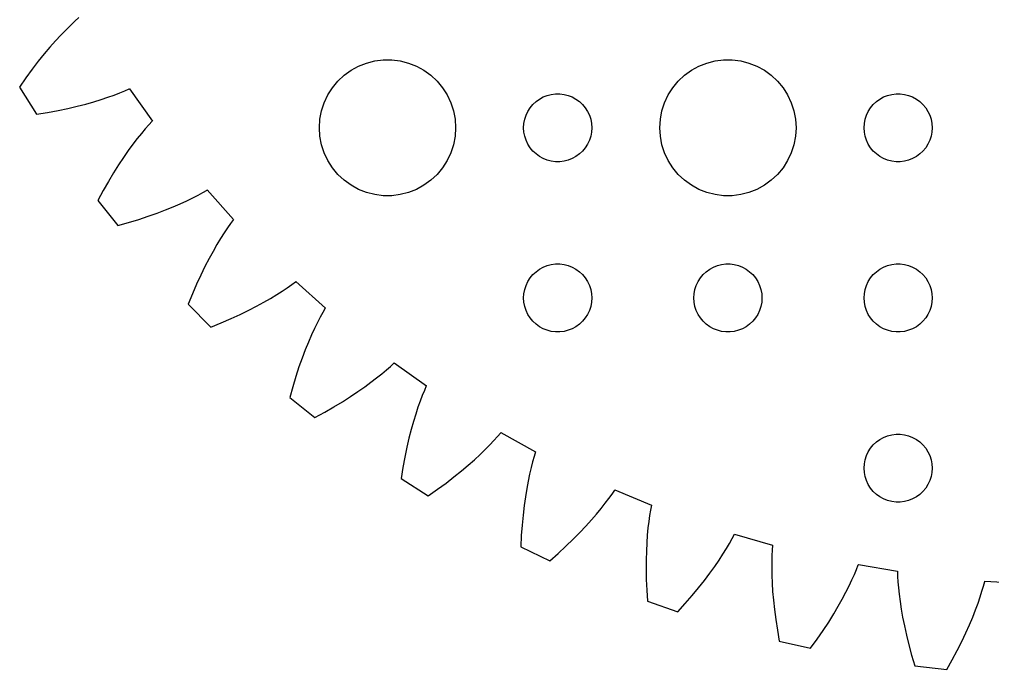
# Model space of a CAD drawing. Header units: metres. Extents: x -54 to 54, y 56 to 274.
# Drawn here: x -46.22 to -3.34, y 166.12 to 194.77 of the extents above; entities that cross this region are included whole.
import ezdxf

# ---------------------------------------------------------------- set-up
doc = ezdxf.new("R2010")
doc.units = ezdxf.units.M

msp = doc.modelspace()

# ---------------------------------------------------------------- linework, layer by layer
for p, q in [((-43.7811, 194.693), (-43.9736, 194.511)), ((-43.6034, 194.853), (-43.7811, 194.693)), ((-44.1799, 194.307), (-44.3992, 194.08)), ((-43.9736, 194.511), (-44.1799, 194.307)), ((-44.6306, 193.829), (-44.873, 193.554)), ((-44.3992, 194.08), (-44.6306, 193.829)), ((-44.873, 193.554), (-45.1255, 193.255)), ((-45.1255, 193.255), (-45.3871, 192.93)), ((-30.927, 192.853), (-30.5621, 192.947)), ((-30.5621, 192.947), (-30.1884, 192.994)), ((-30.1884, 192.994), (-29.8116, 192.994)), ((-29.8116, 192.994), (-29.4379, 192.947)), ((-29.4379, 192.947), (-29.0729, 192.853)), ((-15.927, 192.853), (-15.5621, 192.947)), ((-15.5621, 192.947), (-15.1884, 192.994)), ((-15.1884, 192.994), (-14.8116, 192.994)), ((-14.8116, 192.994), (-14.4379, 192.947)), ((-14.4379, 192.947), (-14.0729, 192.853)), ((-45.6567, 192.578), (-45.9333, 192.201)), ((-45.3871, 192.93), (-45.6567, 192.578)), ((-31.9123, 192.312), (-31.6075, 192.533)), ((-31.6075, 192.533), (-31.2773, 192.714)), ((-31.2773, 192.714), (-30.927, 192.853)), ((-29.0729, 192.853), (-28.7227, 192.714)), ((-28.7227, 192.714), (-28.3925, 192.533)), ((-28.3925, 192.533), (-28.0877, 192.312)), ((-16.9123, 192.312), (-16.6075, 192.533)), ((-16.6075, 192.533), (-16.2773, 192.714)), ((-16.2773, 192.714), (-15.927, 192.853)), ((-14.0729, 192.853), (-13.7227, 192.714)), ((-13.7227, 192.714), (-13.3925, 192.533)), ((-13.3925, 192.533), (-13.0877, 192.312)), ((-45.9333, 192.201), (-46.2158, 191.796)), ((-32.1869, 192.054), (-31.9123, 192.312)), ((-28.0877, 192.312), (-27.8131, 192.054)), ((-17.1869, 192.054), (-16.9123, 192.312)), ((-13.0877, 192.312), (-12.8131, 192.054)), ((-46.2158, 191.796), (-45.463, 190.598)), ((-41.5755, 191.626), (-41.3792, 191.711)), ((-41.3792, 191.711), (-41.3677, 191.719)), ((-41.3677, 191.719), (-40.3603, 190.292)), ((-32.6289, 191.445), (-32.427, 191.763)), ((-32.427, 191.763), (-32.1869, 192.054)), ((-27.8131, 192.054), (-27.5729, 191.763)), ((-27.5729, 191.763), (-27.3711, 191.445)), ((-17.6289, 191.445), (-17.427, 191.763)), ((-17.427, 191.763), (-17.1869, 192.054)), ((-12.8131, 192.054), (-12.5729, 191.763)), ((-12.5729, 191.763), (-12.3711, 191.445)), ((-42.9437, 191.144), (-42.6176, 191.244)), ((-42.6176, 191.244), (-42.3179, 191.343)), ((-42.3179, 191.343), (-42.0445, 191.441)), ((-42.0445, 191.441), (-41.7972, 191.535)), ((-41.7972, 191.535), (-41.5755, 191.626)), ((-32.7893, 191.104), (-32.6289, 191.445)), ((-27.3711, 191.445), (-27.2107, 191.104)), ((-23.4561, 191.156), (-23.3037, 191.266)), ((-23.3037, 191.266), (-23.1387, 191.357)), ((-23.1387, 191.357), (-22.9635, 191.427)), ((-22.9635, 191.427), (-22.7811, 191.473)), ((-22.7811, 191.473), (-22.5942, 191.497)), ((-22.5942, 191.497), (-22.4058, 191.497)), ((-22.4058, 191.497), (-22.2189, 191.473)), ((-22.2189, 191.473), (-22.0365, 191.427)), ((-22.0365, 191.427), (-21.8613, 191.357)), ((-21.8613, 191.357), (-21.6963, 191.266)), ((-21.6963, 191.266), (-21.5439, 191.156)), ((-17.7893, 191.104), (-17.6289, 191.445)), ((-12.3711, 191.445), (-12.2107, 191.104)), ((-8.45613, 191.156), (-8.30373, 191.266)), ((-8.30373, 191.266), (-8.13866, 191.357)), ((-8.13866, 191.357), (-7.96352, 191.427)), ((-7.96352, 191.427), (-7.78107, 191.473)), ((-7.78107, 191.473), (-7.59418, 191.497)), ((-7.59418, 191.497), (-7.40581, 191.497)), ((-7.40581, 191.497), (-7.21892, 191.473)), ((-7.21892, 191.473), (-7.03647, 191.427)), ((-7.03647, 191.427), (-6.86133, 191.357)), ((-6.86133, 191.357), (-6.69626, 191.266)), ((-6.69626, 191.266), (-6.54385, 191.156)), ((-44.5157, 190.762), (-44.0824, 190.853)), ((-44.0824, 190.853), (-43.676, 190.948)), ((-43.676, 190.948), (-43.2965, 191.045)), ((-43.2965, 191.045), (-42.9437, 191.144)), ((-32.9057, 190.746), (-32.7893, 191.104)), ((-27.2107, 191.104), (-27.0942, 190.746)), ((-23.8145, 190.723), (-23.7135, 190.882)), ((-23.7135, 190.882), (-23.5934, 191.027)), ((-23.5934, 191.027), (-23.4561, 191.156)), ((-21.5439, 191.156), (-21.4065, 191.027)), ((-21.4065, 191.027), (-21.2865, 190.882)), ((-21.2865, 190.882), (-21.1855, 190.723)), ((-17.9057, 190.746), (-17.7893, 191.104)), ((-12.2107, 191.104), (-12.0942, 190.746)), ((-8.81445, 190.723), (-8.71352, 190.882)), ((-8.71352, 190.882), (-8.59344, 191.027)), ((-8.59344, 191.027), (-8.45613, 191.156)), ((-6.54385, 191.156), (-6.40654, 191.027)), ((-6.40654, 191.027), (-6.28647, 190.882)), ((-6.28647, 190.882), (-6.18553, 190.723)), ((-45.463, 190.598), (-44.9759, 190.677)), ((-44.9759, 190.677), (-44.5157, 190.762)), ((-33, 190), (-32.9763, 190.376)), ((-32.9763, 190.376), (-32.9057, 190.746)), ((-27.0942, 190.746), (-27.0237, 190.376)), ((-27.0237, 190.376), (-27, 190)), ((-23.9882, 190.188), (-23.9529, 190.373)), ((-23.9529, 190.373), (-23.8947, 190.552)), ((-23.8947, 190.552), (-23.8145, 190.723)), ((-21.1855, 190.723), (-21.1053, 190.552)), ((-21.1053, 190.552), (-21.0471, 190.373)), ((-21.0471, 190.373), (-21.0118, 190.188)), ((-18, 190), (-17.9763, 190.376)), ((-17.9763, 190.376), (-17.9057, 190.746)), ((-12.0942, 190.746), (-12.0237, 190.376)), ((-12.0237, 190.376), (-12, 190)), ((-8.98816, 190.188), (-8.95287, 190.373)), ((-8.95287, 190.373), (-8.89465, 190.552)), ((-8.89465, 190.552), (-8.81445, 190.723)), ((-6.18553, 190.723), (-6.10533, 190.552)), ((-6.10533, 190.552), (-6.04712, 190.373)), ((-6.04712, 190.373), (-6.01183, 190.188)), ((-40.6723, 189.95), (-40.8432, 189.747)), ((-40.5137, 190.129), (-40.6723, 189.95)), ((-40.3683, 190.286), (-40.5137, 190.129)), ((-40.3603, 190.292), (-40.3683, 190.286)), ((-32.9763, 189.624), (-33, 190)), ((-27, 190), (-27.0237, 189.624)), ((-24, 190), (-23.9882, 190.188)), ((-23.9882, 189.812), (-24, 190)), ((-21.0118, 190.188), (-21, 190)), ((-21, 190), (-21.0118, 189.812)), ((-17.9763, 189.624), (-18, 190)), ((-12, 190), (-12.0237, 189.624)), ((-9, 190), (-8.98816, 190.188)), ((-8.98816, 189.812), (-9, 190)), ((-6.01183, 190.188), (-6, 190)), ((-6, 190), (-6.01183, 189.812)), ((-41.0254, 189.522), (-41.2179, 189.271)), ((-40.8432, 189.747), (-41.0254, 189.522)), ((-32.9057, 189.254), (-32.9763, 189.624)), ((-27.0237, 189.624), (-27.0942, 189.254)), ((-23.9529, 189.627), (-23.9882, 189.812)), ((-23.8947, 189.448), (-23.9529, 189.627)), ((-21.0471, 189.627), (-21.1053, 189.448)), ((-21.0118, 189.812), (-21.0471, 189.627)), ((-17.9057, 189.254), (-17.9763, 189.624)), ((-12.0237, 189.624), (-12.0942, 189.254)), ((-8.95287, 189.627), (-8.98816, 189.812)), ((-8.89465, 189.448), (-8.95287, 189.627)), ((-6.04712, 189.627), (-6.10533, 189.448)), ((-6.01183, 189.812), (-6.04712, 189.627)), ((-41.2179, 189.271), (-41.4198, 188.997)), ((-32.7893, 188.896), (-32.9057, 189.254)), ((-27.0942, 189.254), (-27.2107, 188.896)), ((-23.8145, 189.277), (-23.8947, 189.448)), ((-23.7135, 189.118), (-23.8145, 189.277)), ((-23.5934, 188.973), (-23.7135, 189.118)), ((-21.2865, 189.118), (-21.4065, 188.973)), ((-21.1855, 189.277), (-21.2865, 189.118)), ((-21.1053, 189.448), (-21.1855, 189.277)), ((-17.7893, 188.896), (-17.9057, 189.254)), ((-12.0942, 189.254), (-12.2107, 188.896)), ((-8.81445, 189.277), (-8.89465, 189.448)), ((-8.71352, 189.118), (-8.81445, 189.277)), ((-8.59344, 188.973), (-8.71352, 189.118)), ((-6.28647, 189.118), (-6.40654, 188.973)), ((-6.18553, 189.277), (-6.28647, 189.118)), ((-6.10533, 189.448), (-6.18553, 189.277)), ((-41.6299, 188.696), (-41.8473, 188.37)), ((-41.4198, 188.997), (-41.6299, 188.696)), ((-32.6289, 188.555), (-32.7893, 188.896)), ((-27.2107, 188.896), (-27.3711, 188.555)), ((-23.4561, 188.844), (-23.5934, 188.973)), ((-23.3037, 188.734), (-23.4561, 188.844)), ((-23.1387, 188.643), (-23.3037, 188.734)), ((-21.6963, 188.734), (-21.8613, 188.643)), ((-21.5439, 188.844), (-21.6963, 188.734)), ((-21.4065, 188.973), (-21.5439, 188.844)), ((-17.6289, 188.555), (-17.7893, 188.896)), ((-12.2107, 188.896), (-12.3711, 188.555)), ((-8.45613, 188.844), (-8.59344, 188.973)), ((-8.30373, 188.734), (-8.45613, 188.844)), ((-8.13866, 188.643), (-8.30373, 188.734)), ((-6.69626, 188.734), (-6.86133, 188.643)), ((-6.54385, 188.844), (-6.69626, 188.734)), ((-6.40654, 188.973), (-6.54385, 188.844)), ((-41.8473, 188.37), (-42.0708, 188.018)), ((-32.427, 188.237), (-32.6289, 188.555)), ((-32.1869, 187.946), (-32.427, 188.237)), ((-27.5729, 188.237), (-27.8131, 187.946)), ((-27.3711, 188.555), (-27.5729, 188.237)), ((-22.9635, 188.573), (-23.1387, 188.643)), ((-22.7811, 188.527), (-22.9635, 188.573)), ((-22.5942, 188.503), (-22.7811, 188.527)), ((-22.4058, 188.503), (-22.5942, 188.503)), ((-22.2189, 188.527), (-22.4058, 188.503)), ((-22.0365, 188.573), (-22.2189, 188.527)), ((-21.8613, 188.643), (-22.0365, 188.573)), ((-17.427, 188.237), (-17.6289, 188.555)), ((-17.1869, 187.946), (-17.427, 188.237)), ((-12.5729, 188.237), (-12.8131, 187.946)), ((-12.3711, 188.555), (-12.5729, 188.237)), ((-7.96352, 188.573), (-8.13866, 188.643)), ((-7.78107, 188.527), (-7.96352, 188.573)), ((-7.59418, 188.503), (-7.78107, 188.527)), ((-7.40581, 188.503), (-7.59418, 188.503)), ((-7.21892, 188.527), (-7.40581, 188.503)), ((-7.03647, 188.573), (-7.21892, 188.527)), ((-6.86133, 188.643), (-7.03647, 188.573)), ((-42.0708, 188.018), (-42.2994, 187.639)), ((-31.9123, 187.688), (-32.1869, 187.946)), ((-27.8131, 187.946), (-28.0877, 187.688)), ((-16.9123, 187.688), (-17.1869, 187.946)), ((-12.8131, 187.946), (-13.0877, 187.688)), ((-42.2994, 187.639), (-42.532, 187.233)), ((-31.6075, 187.467), (-31.9123, 187.688)), ((-31.2773, 187.286), (-31.6075, 187.467)), ((-28.3925, 187.467), (-28.7227, 187.286)), ((-28.0877, 187.688), (-28.3925, 187.467)), ((-16.6075, 187.467), (-16.9123, 187.688)), ((-16.2773, 187.286), (-16.6075, 187.467)), ((-13.3925, 187.467), (-13.7227, 187.286)), ((-13.0877, 187.688), (-13.3925, 187.467)), ((-42.532, 187.233), (-42.7674, 186.799)), ((-38.5825, 186.913), (-38.3473, 187.034)), ((-38.3473, 187.034), (-38.1371, 187.149)), ((-38.1371, 187.149), (-37.9517, 187.256)), ((-37.9517, 187.256), (-37.9411, 187.265)), ((-37.9411, 187.265), (-36.7803, 185.96)), ((-30.927, 187.147), (-31.2773, 187.286)), ((-30.5621, 187.053), (-30.927, 187.147)), ((-30.1884, 187.006), (-30.5621, 187.053)), ((-29.8116, 187.006), (-30.1884, 187.006)), ((-29.4379, 187.053), (-29.8116, 187.006)), ((-29.0729, 187.147), (-29.4379, 187.053)), ((-28.7227, 187.286), (-29.0729, 187.147)), ((-15.927, 187.147), (-16.2773, 187.286)), ((-15.5621, 187.053), (-15.927, 187.147)), ((-15.1884, 187.006), (-15.5621, 187.053)), ((-14.8116, 187.006), (-15.1884, 187.006)), ((-14.4379, 187.053), (-14.8116, 187.006)), ((-14.0729, 187.147), (-14.4379, 187.053)), ((-13.7227, 187.286), (-14.0729, 187.147)), ((-42.7674, 186.799), (-41.8852, 185.693)), ((-39.7823, 186.38), (-39.4429, 186.518)), ((-39.4429, 186.518), (-39.13, 186.653)), ((-39.13, 186.653), (-38.8433, 186.785)), ((-38.8433, 186.785), (-38.5825, 186.913)), ((-40.9622, 185.962), (-40.5418, 186.101)), ((-40.5418, 186.101), (-40.1485, 186.24)), ((-40.1485, 186.24), (-39.7823, 186.38)), ((-41.8852, 185.693), (-41.41, 185.826)), ((-41.41, 185.826), (-40.9622, 185.962)), ((-36.9144, 185.781), (-37.052, 185.585)), ((-36.7876, 185.953), (-36.9144, 185.781)), ((-36.7803, 185.96), (-36.7876, 185.953)), ((-37.1991, 185.365), (-37.3549, 185.12)), ((-37.052, 185.585), (-37.1991, 185.365)), ((-37.5182, 184.85), (-37.688, 184.554)), ((-37.3549, 185.12), (-37.5182, 184.85)), ((-37.688, 184.554), (-37.8633, 184.232)), ((-37.8633, 184.232), (-38.0428, 183.884)), ((-22.9635, 183.927), (-22.7811, 183.973)), ((-22.7811, 183.973), (-22.5942, 183.997)), ((-22.5942, 183.997), (-22.4058, 183.997)), ((-22.4058, 183.997), (-22.2189, 183.973)), ((-22.2189, 183.973), (-22.0365, 183.927)), ((-15.4635, 183.927), (-15.2811, 183.973)), ((-15.2811, 183.973), (-15.0942, 183.997)), ((-15.0942, 183.997), (-14.9058, 183.997)), ((-14.9058, 183.997), (-14.7189, 183.973)), ((-14.7189, 183.973), (-14.5365, 183.927)), ((-7.96352, 183.927), (-7.78107, 183.973)), ((-7.78107, 183.973), (-7.59418, 183.997)), ((-7.59418, 183.997), (-7.40581, 183.997)), ((-7.40581, 183.997), (-7.21892, 183.973)), ((-7.21892, 183.973), (-7.03647, 183.927)), ((-38.2254, 183.509), (-38.4101, 183.106)), ((-38.0428, 183.884), (-38.2254, 183.509)), ((-23.7135, 183.382), (-23.5934, 183.527)), ((-23.5934, 183.527), (-23.4561, 183.656)), ((-23.4561, 183.656), (-23.3037, 183.766)), ((-23.3037, 183.766), (-23.1387, 183.857)), ((-23.1387, 183.857), (-22.9635, 183.927)), ((-22.0365, 183.927), (-21.8613, 183.857)), ((-21.8613, 183.857), (-21.6963, 183.766)), ((-21.6963, 183.766), (-21.5439, 183.656)), ((-21.5439, 183.656), (-21.4065, 183.527)), ((-21.4065, 183.527), (-21.2865, 183.382)), ((-16.2135, 183.382), (-16.0934, 183.527)), ((-16.0934, 183.527), (-15.9561, 183.656)), ((-15.9561, 183.656), (-15.8037, 183.766)), ((-15.8037, 183.766), (-15.6387, 183.857)), ((-15.6387, 183.857), (-15.4635, 183.927)), ((-14.5365, 183.927), (-14.3613, 183.857)), ((-14.3613, 183.857), (-14.1963, 183.766)), ((-14.1963, 183.766), (-14.0439, 183.656)), ((-14.0439, 183.656), (-13.9065, 183.527)), ((-13.9065, 183.527), (-13.7865, 183.382)), ((-8.71352, 183.382), (-8.59344, 183.527)), ((-8.59344, 183.527), (-8.45613, 183.656)), ((-8.45613, 183.656), (-8.30373, 183.766)), ((-8.30373, 183.766), (-8.13866, 183.857)), ((-8.13866, 183.857), (-7.96352, 183.927)), ((-7.03647, 183.927), (-6.86133, 183.857)), ((-6.86133, 183.857), (-6.69626, 183.766)), ((-6.69626, 183.766), (-6.54385, 183.656)), ((-6.54385, 183.656), (-6.40654, 183.527)), ((-6.40654, 183.527), (-6.28647, 183.382)), ((-38.4101, 183.106), (-38.5958, 182.677)), ((-34.4152, 182.948), (-34.2192, 183.086)), ((-34.2192, 183.086), (-34.0469, 183.212)), ((-34.0469, 183.212), (-34.0373, 183.223)), ((-34.0373, 183.223), (-32.7377, 182.056)), ((-23.8947, 183.052), (-23.8145, 183.223)), ((-23.8145, 183.223), (-23.7135, 183.382)), ((-21.2865, 183.382), (-21.1855, 183.223)), ((-21.1855, 183.223), (-21.1053, 183.052)), ((-16.3947, 183.052), (-16.3145, 183.223)), ((-16.3145, 183.223), (-16.2135, 183.382)), ((-13.7865, 183.382), (-13.6855, 183.223)), ((-13.6855, 183.223), (-13.6053, 183.052)), ((-8.89465, 183.052), (-8.81445, 183.223)), ((-8.81445, 183.223), (-8.71352, 183.382)), ((-6.28647, 183.382), (-6.18553, 183.223)), ((-6.18553, 183.223), (-6.10533, 183.052)), ((-38.5958, 182.677), (-38.7811, 182.219)), ((-34.8802, 182.645), (-34.6353, 182.801)), ((-34.6353, 182.801), (-34.4152, 182.948)), ((-24, 182.5), (-23.9882, 182.688)), ((-23.9882, 182.688), (-23.9529, 182.873)), ((-23.9529, 182.873), (-23.8947, 183.052)), ((-21.1053, 183.052), (-21.0471, 182.873)), ((-21.0471, 182.873), (-21.0118, 182.688)), ((-21.0118, 182.688), (-21, 182.5)), ((-16.5, 182.5), (-16.4882, 182.688)), ((-16.4882, 182.688), (-16.4529, 182.873)), ((-16.4529, 182.873), (-16.3947, 183.052)), ((-13.6053, 183.052), (-13.5471, 182.873)), ((-13.5471, 182.873), (-13.5118, 182.688)), ((-13.5118, 182.688), (-13.5, 182.5)), ((-9, 182.5), (-8.98816, 182.688)), ((-8.98816, 182.688), (-8.95287, 182.873)), ((-8.95287, 182.873), (-8.89465, 183.052)), ((-6.10533, 183.052), (-6.04712, 182.873)), ((-6.04712, 182.873), (-6.01183, 182.688)), ((-6.01183, 182.688), (-6, 182.5)), ((-35.7679, 182.137), (-35.446, 182.312)), ((-35.446, 182.312), (-35.1503, 182.482)), ((-35.1503, 182.482), (-34.8802, 182.645)), ((-23.9882, 182.312), (-24, 182.5)), ((-23.9529, 182.127), (-23.9882, 182.312)), ((-21.0118, 182.312), (-21.0471, 182.127)), ((-21, 182.5), (-21.0118, 182.312)), ((-16.4882, 182.312), (-16.5, 182.5)), ((-16.4529, 182.127), (-16.4882, 182.312)), ((-13.5118, 182.312), (-13.5471, 182.127)), ((-13.5, 182.5), (-13.5118, 182.312)), ((-8.98816, 182.312), (-9, 182.5)), ((-8.95287, 182.127), (-8.98816, 182.312)), ((-6.01183, 182.312), (-6.04712, 182.127)), ((-6, 182.5), (-6.01183, 182.312)), ((-38.7811, 182.219), (-37.7806, 181.219)), ((-36.4913, 181.775), (-36.1162, 181.957)), ((-36.1162, 181.957), (-35.7679, 182.137)), ((-32.851, 181.863), (-32.9657, 181.653)), ((-32.7442, 182.048), (-32.851, 181.863)), ((-32.7377, 182.056), (-32.7442, 182.048)), ((-23.8947, 181.948), (-23.9529, 182.127)), ((-23.8145, 181.777), (-23.8947, 181.948)), ((-21.1053, 181.948), (-21.1855, 181.777)), ((-21.0471, 182.127), (-21.1053, 181.948)), ((-16.3947, 181.948), (-16.4529, 182.127)), ((-16.3145, 181.777), (-16.3947, 181.948)), ((-13.6053, 181.948), (-13.6855, 181.777)), ((-13.5471, 182.127), (-13.6053, 181.948)), ((-8.89465, 181.948), (-8.95287, 182.127)), ((-8.81445, 181.777), (-8.89465, 181.948)), ((-6.10533, 181.948), (-6.18553, 181.777)), ((-6.04712, 182.127), (-6.10533, 181.948)), ((-37.7806, 181.219), (-37.3233, 181.404)), ((-37.3233, 181.404), (-36.8936, 181.59)), ((-36.8936, 181.59), (-36.4913, 181.775)), ((-33.0873, 181.417), (-33.2147, 181.157)), ((-32.9657, 181.653), (-33.0873, 181.417)), ((-23.7135, 181.618), (-23.8145, 181.777)), ((-23.5934, 181.473), (-23.7135, 181.618)), ((-23.4561, 181.344), (-23.5934, 181.473)), ((-21.4065, 181.473), (-21.5439, 181.344)), ((-21.2865, 181.618), (-21.4065, 181.473)), ((-21.1855, 181.777), (-21.2865, 181.618)), ((-16.2135, 181.618), (-16.3145, 181.777)), ((-16.0934, 181.473), (-16.2135, 181.618)), ((-15.9561, 181.344), (-16.0934, 181.473)), ((-13.9065, 181.473), (-14.0439, 181.344)), ((-13.7865, 181.618), (-13.9065, 181.473)), ((-13.6855, 181.777), (-13.7865, 181.618)), ((-8.71352, 181.618), (-8.81445, 181.777)), ((-8.59344, 181.473), (-8.71352, 181.618)), ((-8.45613, 181.344), (-8.59344, 181.473)), ((-6.40654, 181.473), (-6.54385, 181.344)), ((-6.28647, 181.618), (-6.40654, 181.473)), ((-6.18553, 181.777), (-6.28647, 181.618)), ((-33.2147, 181.157), (-33.3467, 180.87)), ((-23.3037, 181.234), (-23.4561, 181.344)), ((-23.1387, 181.143), (-23.3037, 181.234)), ((-22.9635, 181.073), (-23.1387, 181.143)), ((-22.7811, 181.027), (-22.9635, 181.073)), ((-22.5942, 181.003), (-22.7811, 181.027)), ((-22.4058, 181.003), (-22.5942, 181.003)), ((-22.2189, 181.027), (-22.4058, 181.003)), ((-22.0365, 181.073), (-22.2189, 181.027)), ((-21.8613, 181.143), (-22.0365, 181.073)), ((-21.6963, 181.234), (-21.8613, 181.143)), ((-21.5439, 181.344), (-21.6963, 181.234)), ((-15.8037, 181.234), (-15.9561, 181.344)), ((-15.6387, 181.143), (-15.8037, 181.234)), ((-15.4635, 181.073), (-15.6387, 181.143)), ((-15.2811, 181.027), (-15.4635, 181.073)), ((-15.0942, 181.003), (-15.2811, 181.027)), ((-14.9058, 181.003), (-15.0942, 181.003)), ((-14.7189, 181.027), (-14.9058, 181.003)), ((-14.5365, 181.073), (-14.7189, 181.027)), ((-14.3613, 181.143), (-14.5365, 181.073)), ((-14.1963, 181.234), (-14.3613, 181.143)), ((-14.0439, 181.344), (-14.1963, 181.234)), ((-8.30373, 181.234), (-8.45613, 181.344)), ((-8.13866, 181.143), (-8.30373, 181.234)), ((-7.96352, 181.073), (-8.13866, 181.143)), ((-7.78107, 181.027), (-7.96352, 181.073)), ((-7.59418, 181.003), (-7.78107, 181.027)), ((-7.40581, 181.003), (-7.59418, 181.003)), ((-7.21892, 181.027), (-7.40581, 181.003)), ((-7.03647, 181.073), (-7.21892, 181.027)), ((-6.86133, 181.143), (-7.03647, 181.073)), ((-6.69626, 181.234), (-6.86133, 181.143)), ((-6.54385, 181.344), (-6.69626, 181.234)), ((-33.4824, 180.557), (-33.6205, 180.218)), ((-33.3467, 180.87), (-33.4824, 180.557)), ((-33.6205, 180.218), (-33.7598, 179.851)), ((-33.7598, 179.851), (-33.8993, 179.458)), ((-33.8993, 179.458), (-34.0379, 179.038)), ((-30.2526, 179.157), (-30.0503, 179.328)), ((-30.0503, 179.328), (-29.8709, 179.486)), ((-29.8709, 179.486), (-29.7139, 179.632)), ((-29.7139, 179.632), (-29.7056, 179.643)), ((-29.7056, 179.643), (-28.2835, 178.629)), ((-34.0379, 179.038), (-34.1742, 178.59)), ((-30.7286, 178.782), (-30.4785, 178.975)), ((-30.4785, 178.975), (-30.2526, 179.157)), ((-34.1742, 178.59), (-34.3072, 178.115)), ((-31.6297, 178.153), (-31.3036, 178.37)), ((-31.3036, 178.37), (-31.0034, 178.58)), ((-31.0034, 178.58), (-30.7286, 178.782)), ((-28.3744, 178.424), (-28.4649, 178.203)), ((-28.2891, 178.621), (-28.3744, 178.424)), ((-28.2835, 178.629), (-28.2891, 178.621)), ((-34.3072, 178.115), (-33.201, 177.233)), ((-31.982, 177.929), (-31.6297, 178.153)), ((-28.5594, 177.955), (-28.6568, 177.682)), ((-28.4649, 178.203), (-28.5594, 177.955)), ((-32.7673, 177.468), (-32.3611, 177.701)), ((-32.3611, 177.701), (-31.982, 177.929)), ((-28.6568, 177.682), (-28.7559, 177.382)), ((-33.201, 177.233), (-32.7673, 177.468)), ((-28.7559, 177.382), (-28.8556, 177.056)), ((-28.9548, 176.704), (-29.0523, 176.324)), ((-28.8556, 177.056), (-28.9548, 176.704)), ((-29.0523, 176.324), (-29.1469, 175.918)), ((-25.4894, 176.026), (-25.3075, 176.219)), ((-25.3075, 176.219), (-25.147, 176.397)), ((-25.147, 176.397), (-25.0072, 176.559)), ((-25.0072, 176.559), (-25.0002, 176.571)), ((-25.0002, 176.571), (-23.4736, 175.722)), ((-8.45613, 176.156), (-8.30373, 176.266)), ((-8.30373, 176.266), (-8.13866, 176.357)), ((-8.13866, 176.357), (-7.96352, 176.427)), ((-7.96352, 176.427), (-7.78107, 176.473)), ((-7.78107, 176.473), (-7.59418, 176.497)), ((-7.59418, 176.497), (-7.40581, 176.497)), ((-7.40581, 176.497), (-7.21892, 176.473)), ((-7.21892, 176.473), (-7.03647, 176.427)), ((-7.03647, 176.427), (-6.86133, 176.357)), ((-6.86133, 176.357), (-6.69626, 176.266)), ((-6.69626, 176.266), (-6.54385, 176.156)), ((-29.1469, 175.918), (-29.2375, 175.484)), ((-25.9204, 175.601), (-25.6934, 175.82)), ((-25.6934, 175.82), (-25.4894, 176.026)), ((-8.81445, 175.723), (-8.71352, 175.882)), ((-8.71352, 175.882), (-8.59344, 176.027)), ((-8.59344, 176.027), (-8.45613, 176.156)), ((-6.54385, 176.156), (-6.40654, 176.027)), ((-6.40654, 176.027), (-6.28647, 175.882)), ((-6.28647, 175.882), (-6.18553, 175.723)), ((-29.2375, 175.484), (-29.3229, 175.024)), ((-26.4457, 175.127), (-26.1709, 175.369)), ((-26.1709, 175.369), (-25.9204, 175.601)), ((-23.541, 175.509), (-23.6061, 175.279)), ((-23.4782, 175.714), (-23.541, 175.509)), ((-23.4736, 175.722), (-23.4782, 175.714)), ((-8.98816, 175.188), (-8.95287, 175.373)), ((-8.95287, 175.373), (-8.89465, 175.552)), ((-8.89465, 175.552), (-8.81445, 175.723)), ((-6.18553, 175.723), (-6.10533, 175.552)), ((-6.10533, 175.552), (-6.04712, 175.373)), ((-6.04712, 175.373), (-6.01183, 175.188)), ((-29.3229, 175.024), (-29.4018, 174.537)), ((-26.7454, 174.874), (-26.4457, 175.127)), ((-23.6723, 175.022), (-23.7385, 174.74)), ((-23.6061, 175.279), (-23.6723, 175.022)), ((-9, 175), (-8.98816, 175.188)), ((-8.98816, 174.812), (-9, 175)), ((-6.01183, 175.188), (-6, 175)), ((-6, 175), (-6.01183, 174.812)), ((-29.4018, 174.537), (-28.2038, 173.784)), ((-27.4215, 174.343), (-27.0705, 174.613)), ((-27.0705, 174.613), (-26.7454, 174.874)), ((-23.7385, 174.74), (-23.8034, 174.431)), ((-8.95287, 174.627), (-8.98816, 174.812)), ((-8.89465, 174.448), (-8.95287, 174.627)), ((-6.04712, 174.627), (-6.10533, 174.448)), ((-6.01183, 174.812), (-6.04712, 174.627)), ((-27.7992, 174.067), (-27.4215, 174.343)), ((-23.866, 174.096), (-23.9251, 173.734)), ((-23.8034, 174.431), (-23.866, 174.096)), ((-8.81445, 174.277), (-8.89465, 174.448)), ((-8.71352, 174.118), (-8.81445, 174.277)), ((-8.59344, 173.973), (-8.71352, 174.118)), ((-6.28647, 174.118), (-6.40654, 173.973)), ((-6.18553, 174.277), (-6.28647, 174.118)), ((-6.10533, 174.448), (-6.18553, 174.277)), ((-28.2038, 173.784), (-27.7992, 174.067)), ((-23.9251, 173.734), (-23.9795, 173.346)), ((-20.4056, 173.449), (-20.2464, 173.661)), ((-20.2464, 173.661), (-20.1069, 173.855)), ((-20.1069, 173.855), (-19.9861, 174.032)), ((-19.9861, 174.032), (-19.9805, 174.045)), ((-19.9805, 174.045), (-18.3684, 173.372)), ((-8.45613, 173.844), (-8.59344, 173.973)), ((-8.30373, 173.734), (-8.45613, 173.844)), ((-8.13866, 173.643), (-8.30373, 173.734)), ((-6.69626, 173.734), (-6.86133, 173.643)), ((-6.54385, 173.844), (-6.69626, 173.734)), ((-6.40654, 173.973), (-6.54385, 173.844)), ((-23.9795, 173.346), (-24.028, 172.931)), ((-20.7863, 172.978), (-20.5853, 173.221)), ((-20.5853, 173.221), (-20.4056, 173.449)), ((-18.3721, 173.363), (-18.4116, 173.153)), ((-18.3684, 173.372), (-18.3721, 173.363)), ((-7.96352, 173.573), (-8.13866, 173.643)), ((-7.78107, 173.527), (-7.96352, 173.573)), ((-7.59418, 173.503), (-7.78107, 173.527)), ((-7.40581, 173.503), (-7.59418, 173.503)), ((-7.21892, 173.527), (-7.40581, 173.503)), ((-7.03647, 173.573), (-7.21892, 173.527)), ((-6.86133, 173.643), (-7.03647, 173.573)), ((-24.028, 172.931), (-24.0695, 172.491)), ((-21.0093, 172.72), (-20.7863, 172.978)), ((-18.4505, 172.917), (-18.4875, 172.655)), ((-18.4116, 173.153), (-18.4505, 172.917)), ((-24.0695, 172.491), (-24.1028, 172.024)), ((-21.5247, 172.164), (-21.2552, 172.448)), ((-21.2552, 172.448), (-21.0093, 172.72)), ((-18.5217, 172.366), (-18.5516, 172.052)), ((-18.4875, 172.655), (-18.5217, 172.366)), ((-24.1028, 172.024), (-24.1267, 171.531)), ((-21.8185, 171.867), (-21.5247, 172.164)), ((-18.5516, 172.052), (-18.5763, 171.712)), ((-14.8139, 171.894), (-14.7136, 172.083)), ((-14.7136, 172.083), (-14.7095, 172.097)), ((-14.7095, 172.097), (-13.0323, 171.609)), ((-24.1267, 171.531), (-22.8519, 170.917)), ((-22.4815, 171.243), (-22.1372, 171.56)), ((-22.1372, 171.56), (-21.8185, 171.867)), ((-18.5763, 171.712), (-18.5945, 171.346)), ((-15.0652, 171.457), (-14.9308, 171.685)), ((-14.9308, 171.685), (-14.8139, 171.894)), ((-13.0349, 171.6), (-13.0506, 171.386)), ((-13.0323, 171.609), (-13.0349, 171.6)), ((-22.8519, 170.917), (-22.4815, 171.243)), ((-18.5945, 171.346), (-18.6051, 170.954)), ((-15.3908, 170.946), (-15.2183, 171.21)), ((-15.2183, 171.21), (-15.0652, 171.457)), ((-13.0628, 171.147), (-13.0703, 170.882)), ((-13.0506, 171.386), (-13.0628, 171.147)), ((-18.6051, 170.954), (-18.6069, 170.537)), ((-15.7975, 170.367), (-15.5835, 170.665)), ((-15.5835, 170.665), (-15.3908, 170.946)), ((-13.0703, 170.882), (-13.0719, 170.592)), ((-9.33456, 170.538), (-9.25615, 170.737)), ((-9.25615, 170.737), (-9.25356, 170.751)), ((-9.25356, 170.751), (-7.5323, 170.454)), ((-18.6069, 170.537), (-18.5988, 170.094)), ((-16.0334, 170.054), (-15.7975, 170.367)), ((-13.0719, 170.592), (-13.0665, 170.276)), ((-13.0665, 170.276), (-13.0529, 169.936)), ((-9.53543, 170.075), (-9.42732, 170.317)), ((-9.42732, 170.317), (-9.33456, 170.538)), ((-7.5323, 170.454), (-7.53378, 170.444)), ((-7.53378, 170.444), (-7.52553, 170.231)), ((-7.52553, 170.231), (-7.51086, 169.992)), ((-18.5988, 170.094), (-18.5796, 169.627)), ((-16.2922, 169.727), (-16.0334, 170.054)), ((-13.0529, 169.936), (-13.0301, 169.57)), ((-9.80168, 169.531), (-9.6599, 169.813)), ((-9.6599, 169.813), (-9.53543, 170.075)), ((-7.51086, 169.992), (-7.48868, 169.728)), ((-3.80534, 169.574), (-3.73788, 169.804)), ((-3.73788, 169.804), (-3.68224, 170.01)), ((-3.68224, 170.01), (-3.6812, 170.024)), ((-3.6812, 170.024), (-1.93758, 169.922)), ((-18.5796, 169.627), (-18.5482, 169.134)), ((-16.8811, 169.032), (-16.5744, 169.386)), ((-16.5744, 169.386), (-16.2922, 169.727)), ((-13.0301, 169.57), (-12.9967, 169.18)), ((-9.96176, 169.23), (-9.80168, 169.531)), ((-7.48868, 169.728), (-7.45778, 169.439)), ((-7.45778, 169.439), (-7.41708, 169.126)), ((-3.88571, 169.322), (-3.80534, 169.574)), ((-18.5482, 169.134), (-17.2127, 168.667)), ((-17.2127, 168.667), (-16.8811, 169.032)), ((-12.9967, 169.18), (-12.9518, 168.765)), ((-10.1411, 168.911), (-9.96176, 169.23)), ((-7.41708, 169.126), (-7.36545, 168.789)), ((-4.08936, 168.751), (-3.98003, 169.047)), ((-3.98003, 169.047), (-3.88571, 169.322)), ((-12.9518, 168.765), (-12.8942, 168.326)), ((-10.5609, 168.219), (-10.3405, 168.573)), ((-10.3405, 168.573), (-10.1411, 168.911)), ((-7.36545, 168.789), (-7.30177, 168.428)), ((-4.21471, 168.434), (-4.08936, 168.751)), ((-12.8942, 168.326), (-12.8228, 167.863)), ((-10.8033, 167.849), (-10.5609, 168.219)), ((-7.30177, 168.428), (-7.22493, 168.044)), ((-4.51752, 167.739), (-4.35709, 168.096)), ((-4.35709, 168.096), (-4.21471, 168.434)), ((-12.8228, 167.863), (-12.7364, 167.377)), ((-11.0684, 167.463), (-10.8033, 167.849)), ((-7.22493, 168.044), (-7.13385, 167.637)), ((-4.69691, 167.362), (-4.51752, 167.739)), ((-12.7364, 167.377), (-11.357, 167.063)), ((-11.357, 167.063), (-11.0684, 167.463)), ((-7.13385, 167.637), (-7.02747, 167.207)), ((-4.89624, 166.967), (-4.69691, 167.362)), ((-7.02747, 167.207), (-6.90468, 166.755)), ((-5.11647, 166.554), (-4.89624, 166.967)), ((-6.90468, 166.755), (-6.76447, 166.282)), ((-5.35844, 166.124), (-5.11647, 166.554)), ((-6.76447, 166.282), (-5.35844, 166.124))]:
    msp.add_line(p, q)

doc.saveas('drawing.dxf')
